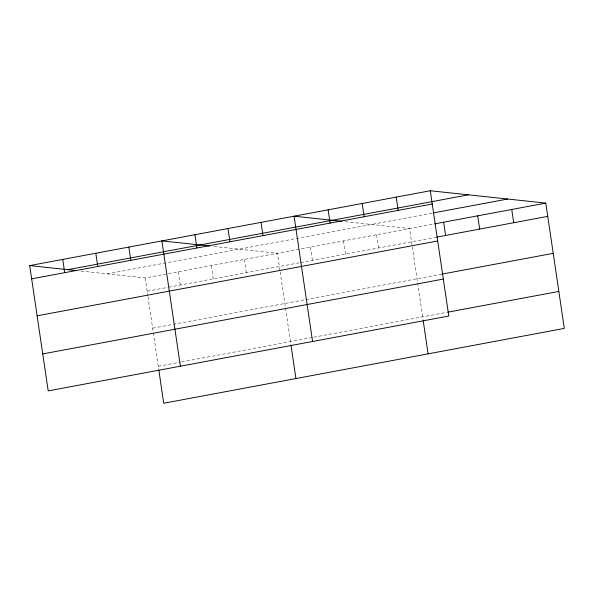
<?xml version="1.0" encoding="UTF-8"?>
<svg xmlns="http://www.w3.org/2000/svg" width="594" height="594" viewBox="0 0 594 594"><rect width="100%" height="100%" fill="white"/><g stroke="black" fill="none" stroke-linecap="round" stroke-linejoin="round"><path stroke-width="0.45" stroke-dasharray="2.97 2.23" d="M107.098 273.879L432.41 213.098M80.918 271.079L145.218 277.955L433.798 224.035M147.178 291.209L167.723 287.37M168.614 287.206L299.911 262.674M300.802 262.503L435.751 237.296M152.636 328.185L442.107 274.094M158.264 366.275L180.591 362.102M181.482 361.939L312.786 337.407M313.677 337.236L446.837 312.355M345.292 221.681L409.6 228.556L423.047 319.579M213.981 246.473L277.413 253.259L280.034 271.02M376.551 234.734L378.512 247.988M343.51 240.904L345.463 254.165M310.462 247.082L312.414 260.335M280.168 271.918L285.365 307.113M285.499 308.019L290.852 344.282M244.364 259.43L246.324 272.683M211.316 265.607L213.276 278.861M178.267 271.785L180.227 285.038M145.218 277.955L147.847 295.715M147.98 296.621L153.17 331.808M153.304 332.714L158.665 368.978"/><path stroke-width="0.89" d="M430.279 190.748L448.782 316.045L48.203 390.889L29.7 265.6L430.279 190.748L545.797 203.111L564.3 328.4L163.721 403.252L158.798 369.884M67.82 269.676L468.399 194.832M31.66 278.853L432.232 204.009M433.308 212.927L507.677 199.035M434.689 223.871L545.797 203.111M436.649 237.125L547.757 216.364M37.118 315.822L437.696 240.978M442.107 274.094L553.214 253.334M42.738 353.92L443.317 279.069M447.735 312.192L558.843 291.431M341.802 221.302L294.082 216.201L312.585 341.491M209.615 246.005L161.887 240.897L180.39 366.194M29.7 265.6L76.552 270.612M511.746 209.474L513.706 222.728M477.702 215.837L479.655 229.091M443.651 222.193L445.611 235.447M423.173 320.485L428.103 353.853M396.228 197.111L398.188 210.365M362.177 203.475L364.137 216.728M328.133 209.838L330.086 223.092M290.986 345.181L295.916 378.549M261.033 222.371L262.993 235.625M227.985 228.549L229.945 241.803M194.936 234.727L196.896 247.98M128.846 247.074L130.799 260.328M95.797 253.244L97.75 266.506M62.749 259.422L64.701 272.676"/></g></svg>
